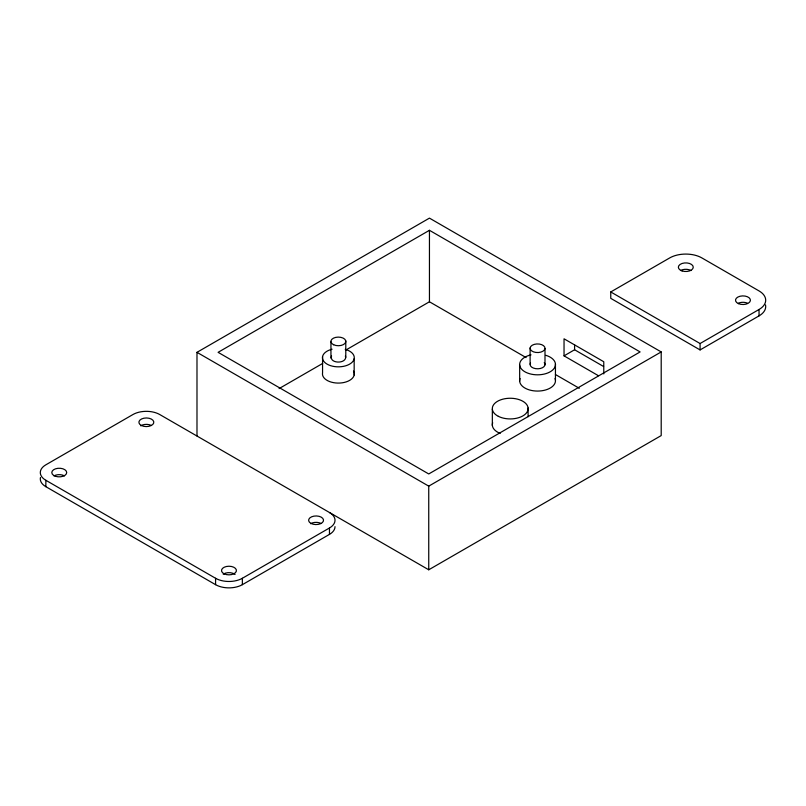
<?xml version="1.0" encoding="UTF-8"?>
<svg xmlns="http://www.w3.org/2000/svg" width="806" height="806" viewBox="0 0 806 806"><rect width="100%" height="100%" fill="white"/><g stroke="black" fill="none" stroke-linecap="round" stroke-linejoin="round"><path stroke-width="1.21" d="M345.784 340.958L345.784 357.199C345.331 364.322 328.929 363.415 331.548 355.909M196.986 435.986L196.986 352.333L429.447 218.124L661.202 351.93L661.202 435.583L428.742 569.792L159.739 414.536A18.951 10.941 0 0 0 132.94 414.536L45.851 464.82A18.951 10.941 0 0 0 45.851 480.285L45.851 486.683L215.575 584.672A18.951 10.941 0 0 0 242.364 584.672L329.463 534.388A18.951 10.941 0 0 0 335.014 526.65M429.447 230.304L218.094 352.333L428.742 473.958L640.105 351.93L429.447 230.304L429.447 301.776L526.086 357.572M279.098 388.583L322.682 363.425M345.562 350.217L429.447 301.776M610.757 291.953L669.715 257.92A22.739 13.128 0 0 1 701.875 257.92L759.04 290.926A22.739 13.128 0 0 1 759.04 309.484L759.04 315.881L700.082 349.925L610.757 298.351L610.757 291.953L700.082 343.527L759.04 309.484M603.775 373.924L603.775 361.743L564.039 338.802L564.039 355.859L574.587 349.764L603.593 366.508M45.851 480.285L215.575 578.275A18.951 10.941 0 0 0 242.364 578.275L329.463 527.99A18.951 10.941 0 0 0 329.463 512.525M196.986 352.333L428.742 486.139L661.202 351.93M564.039 355.859L598.405 375.697M555.405 374.498L579.302 388.291M345.331 356.111L345.784 357.199M700.082 343.527L700.082 349.925M574.587 344.887L574.587 349.764M555.445 364.01L555.445 380.261M544.997 348.535A7.456 4.312 0 0 1 533.401 351.819A7.456 4.312 0 0 1 534.267 344.374A7.456 4.312 0 0 1 544.997 348.535L544.997 364.775M530.116 347.95L530.116 364.201M528.091 407.977L528.091 416.722M519.668 364.957L519.668 381.208M492.345 409.196L492.345 425.447M428.742 486.139L428.742 569.792M354.166 358.741L354.166 374.981M330.944 341.865L330.944 358.106M329.463 527.99L329.463 534.388M322.561 356.574L322.561 372.815A15.919 9.188 0 0 0 339.951 383.041A15.919 9.188 0 0 0 353.481 371.022M242.364 578.275L242.364 584.672M215.575 578.275L215.575 584.672M345.22 349.361A15.919 9.188 0 0 1 350.691 363.466A15.919 9.188 0 0 1 325.654 363.184A15.919 9.188 0 0 1 332.082 349.21M544.252 362.589A7.456 4.312 0 0 1 538.035 368.785A7.456 4.312 0 0 1 530.499 363.093M500.173 433.386A17.903 10.337 0 0 1 492.678 422.747M555.032 378.467A17.903 10.337 0 0 1 537.592 391.071A17.903 10.337 0 0 1 520.072 378.518M545.793 355.305A17.903 10.337 0 0 1 551.042 371.284A17.903 10.337 0 0 1 522.913 370.428A17.903 10.337 0 0 1 531.033 354.862M765.509 304.89A22.739 13.128 0 0 1 759.04 315.881M738.356 303.207A7.456 4.312 0 0 1 747.444 303.157M680.526 270.544A7.456 4.312 0 0 1 691.074 270.554M45.851 486.683A18.951 10.941 0 0 1 40.461 477.515M223.242 574.174A7.456 4.312 0 0 1 235.07 574.456M53.972 475.903A7.456 4.312 0 0 1 64.52 475.903M310.612 523.709A7.456 4.312 0 0 1 321.151 523.507M140.738 425.82A7.456 4.312 0 0 1 151.266 425.427M498.33 416.319A17.903 10.337 0 0 0 527.759 410.667A17.903 10.337 0 0 0 504.566 398.779A17.903 10.337 0 0 0 498.33 416.319M333.674 344.767A7.456 4.312 0 0 0 345.734 342.076A7.456 4.312 0 0 0 335.679 337.392A7.456 4.312 0 0 0 333.674 344.767M738.477 303.65A7.456 4.312 0 0 0 750.366 300.729A7.456 4.312 0 0 0 740.039 296.245A7.456 4.312 0 0 0 738.477 303.65M682.057 270.927A7.456 4.312 0 0 0 693.251 267.209A7.456 4.312 0 0 0 682.067 263.471A7.456 4.312 0 0 0 682.057 270.927M224.199 573.852A7.456 4.312 0 0 0 236.319 571.273A7.456 4.312 0 0 0 226.395 566.497A7.456 4.312 0 0 0 224.199 573.852M310.975 523.406A7.456 4.312 0 0 0 323.337 521.23A7.456 4.312 0 0 0 313.887 516.142A7.456 4.312 0 0 0 310.975 523.406M141.423 425.508A7.456 4.312 0 0 0 153.664 423.11A7.456 4.312 0 0 0 143.952 418.193A7.456 4.312 0 0 0 141.423 425.508M55.523 476.286A7.456 4.312 0 0 0 66.707 472.548A7.456 4.312 0 0 0 55.523 468.82A7.456 4.312 0 0 0 55.523 476.286"/></g></svg>
